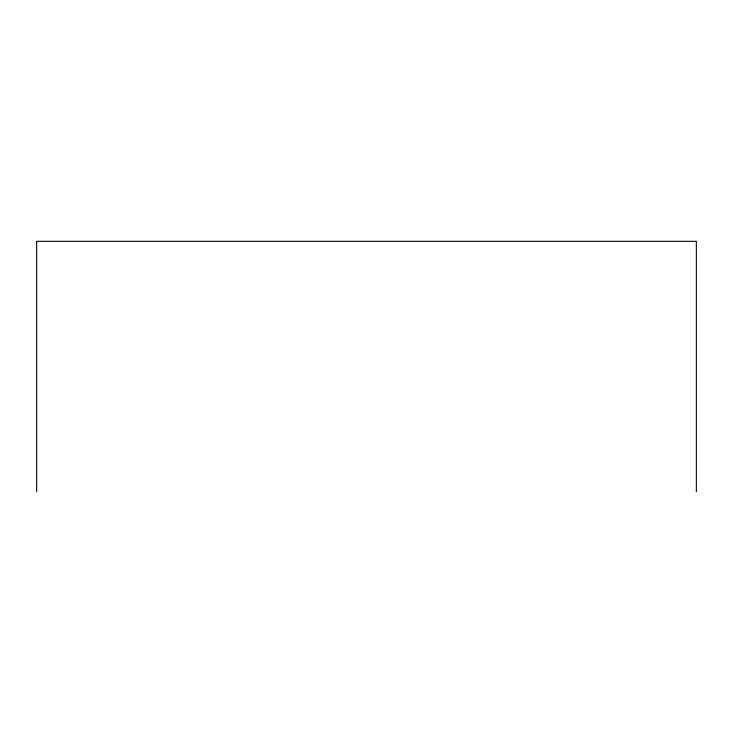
<?xml version="1.0" encoding="UTF-8"?>
<svg xmlns="http://www.w3.org/2000/svg" width="733" height="733" viewBox="0 0 733 733"><rect width="100%" height="100%" fill="white"/><g stroke="black" fill="none" stroke-linecap="round" stroke-linejoin="round"><path stroke-width="1.1" d="M696.35 491.678L696.35 241.322L36.65 241.322L36.65 491.678"/></g></svg>
